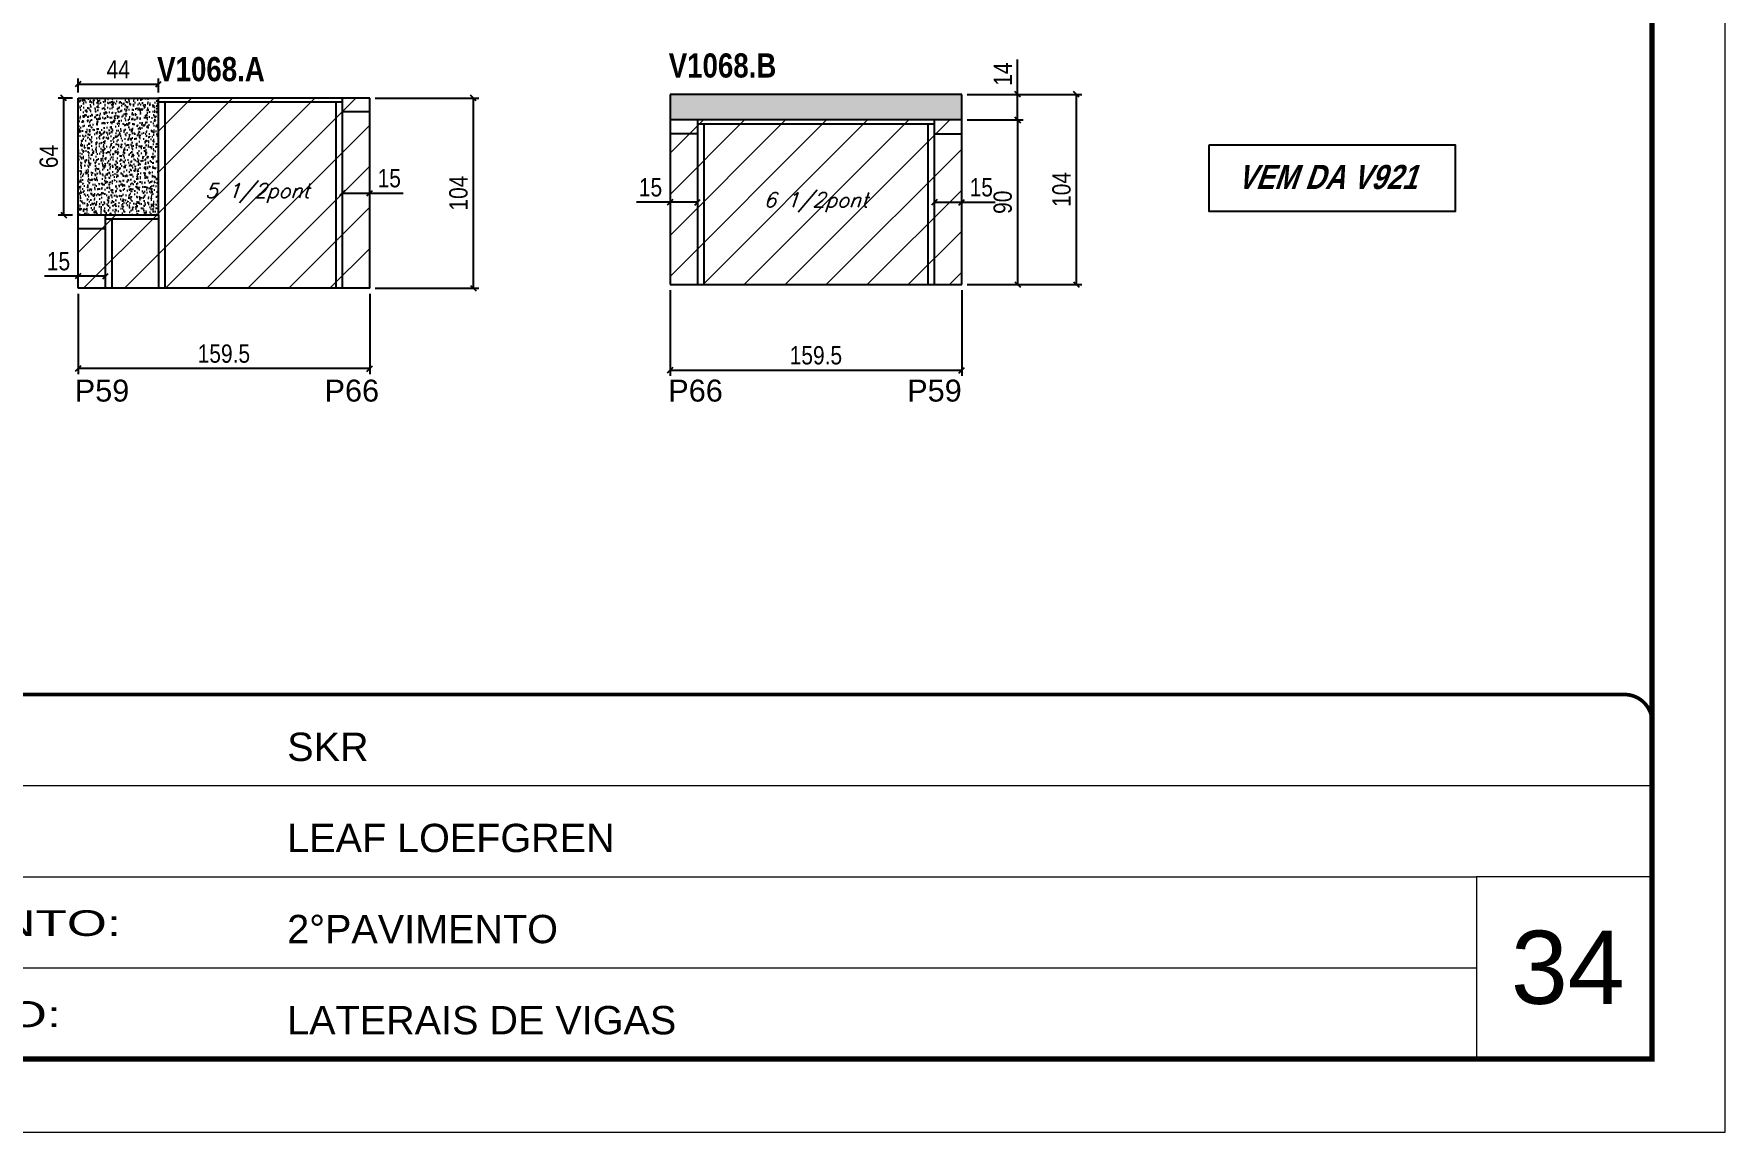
# Model space of a CAD drawing. Extents: x 3309 to 9563, y -2522 to 14608.
# Drawn here: x 5455 to 6379, y 4369 to 4970 of the extents above; entities that cross this region are included whole.
import ezdxf

# ---------------------------------------------------------------- set-up
doc = ezdxf.new("R2010")
doc.units = 0
doc.linetypes.add('CONTINUO', pattern=[0])
doc.linetypes.add('DASHED', pattern=[0.75, 0.5, -0.25])
for name, color, linetype in [('5', 5, 'Continuous'), ('COTA', 241, 'Continuous'), ('NOMENCLATURA', 7, 'Continuous'), ('Painéis', 200, 'Continuous'), ('SARR_2.2x7', 40, 'Continuous'), ('SARR_3.5x7', 81, 'Continuous'), ('texto', 7, 'Continuous')]:
    doc.layers.add(name, color=color, linetype=linetype)
for name, color, linetype, lineweight in [('CARIMBO', 255, 'Continuous', 9), ('Folhas', 255, 'Continuous', 9), ('Hachura', 251, 'Continuous', 9), ('SARRAFO DE PRESSAO', 251, 'DASHED', 9)]:
    doc.layers.add(name, color=color, linetype=linetype, lineweight=lineweight)
doc.styles.add('ARIAL', font='arial.ttf')
doc.styles.add('COTA TECNICA', font='techl___.ttf', dxfattribs={"height": 10})
doc.styles.add('Romans', font='romans.shx')
doc.styles.get("Standard").update_dxf_attribs({"font": 'arial.ttf'})
doc.styles.add('TECNICA', font='techb___.ttf', dxfattribs={"height": 10})
doc.styles.add('Tecnologia', font='')
doc.styles.get('Tecnologia').set_extended_font_data('Forgotten Futurist')
doc.dimstyles.new('PAINEL', dxfattribs={"dimtxt": 10, "dimasz": 3, "dimexe": 3, "dimexo": 3, "dimgap": 3, "dimtad": 1, "dimdec": 1, "dimzin": 12, "dimdsep": 46, "dimtxsty": 'COTA TECNICA', "dimblk1": 'OBLIQUE', "dimblk2": 'OBLIQUE', "dimsah": 1, "dimcen": 0.9, "dimclrd": 4, "dimclre": 4, "dimclrt": 240, "dimadec": 1, "dimazin": 3, "dimtfac": 1, "dimtdec": 1, "dimtmove": 0, "dimatfit": 3, "dimfxl": 1, "dimtolj": 1, "dimtzin": 12, "dimarcsym": 0})

# ---------------------------------------------------------------- blocks, each defined once
blk = doc.blocks.new('9999999999')
at = {"color": 30, "linetype": 'CONTINUO'}
for p, q in [((98564.56, 34379.64), (99583.98, 34379.64)), ((98564.56, 34329.83), (99487.98, 34329.83)), ((99583.98, 34329.83), (99487.98, 34329.83)), ((99487.98, 34329.83), (99487.98, 34230.21)), ((98564.56, 34280.02), (99487.98, 34280.02))]:
    blk.add_line(p, q, dxfattribs=at)
at = {"color": 30, "linetype": 'CONTINUO', "const_width": 2}
blk.add_lwpolyline([(99583.98, 34230.21), (99583.98, 34414.45, 0.414214), (99568.98, 34429.45), (98228.98, 34429.45, 0.414214), (98213.98, 34414.45), (98213.98, 34245.21, 0.414214), (98228.98, 34230.21), (99583.98, 34230.21)], format="xyb", dxfattribs=at)
at = {"layer": 'Folhas'}
blk.add_lwpolyline([(98138.98, 34190.21), (99623.98, 34190.21), (99623.98, 35240.21), (98138.98, 35240.21)], close=True, dxfattribs=at)
at = {"layer": 'Folhas', "color": 30, "const_width": 3}
blk.add_lwpolyline([(98213.98, 34230.21), (99583.98, 34230.21), (99583.98, 35200.21), (98213.98, 35200.21)], close=True, dxfattribs=at)
at = {"color": 7, "linetype": 'Continuous', "ltscale": 5, "style": 'ARIAL'}
for s, height, p in [('SKR', 15.483, (98837.68, 34393.13)), ('LEAF LOEFGREN', 15.4829, (98837.68, 34343.32)), ('2°PAVIMENTO', 15.4829, (98837.68, 34293.51)), ('LATERAIS DE VIGAS', 15.4829, (98837.68, 34243.7))]:
    blk.add_text(s, height=height, dxfattribs=at).set_placement(p)
at = {"layer": 'Folhas', "color": 7, "style": 'Tecnologia', "width": 1.5}
for s, p in [('PAVIMENTO:', (98573.65, 34297.5)), ('PROJETO:', (98573.65, 34247.69))]:
    blk.add_text(s, height=14, dxfattribs=at).set_placement(p)
blk = doc.blocks.new('_Oblique')
at = {"color": 0, "linetype": 'ByBlock', "lineweight": -2}
blk.add_line((-0.5, -0.5), (0.5, 0.5), dxfattribs=at)
blk = doc.blocks.new('*D1280')
at = {"layer": 'COTA', "color": 4, "linetype": 'ByBlock', "lineweight": -2, "transparency": 16777216}
for p, q in [((5478.69, 4827.62), (5478.69, 4783.67)), ((5638.19, 4827.62), (5638.19, 4783.67)), ((5638.19, 4786.67), (5478.69, 4786.67))]:
    blk.add_line(p, q, dxfattribs=at)
at = {"layer": 'Defpoints', "color": 0, "linetype": 'ByBlock', "transparency": 16777216}
for p in [(5478.69, 4830.62), (5638.19, 4830.62), (5478.69, 4786.67)]:
    blk.add_point(p, dxfattribs=at)
at = {"layer": 'COTA', "color": 4, "linetype": 'ByBlock', "lineweight": -2, "transparency": 16777216, "xscale": 3, "yscale": 3, "zscale": 3, "rotation": 180}
blk.add_blockref('_Oblique', (5478.69, 4786.67), dxfattribs=at)
at = {"layer": 'COTA', "color": 4, "linetype": 'ByBlock', "lineweight": -2, "transparency": 16777216, "xscale": 3, "yscale": 3, "zscale": 3}
blk.add_blockref('_Oblique', (5638.19, 4786.67), dxfattribs=at)
at = {"layer": 'COTA', "color": 240, "linetype": 'ByBlock', "transparency": 16777216, "insert": (5558.44, 4794.81), "char_height": 10, "attachment_point": 5, "style": 'COTA TECNICA'}
blk.add_mtext('\\A1;159.5', dxfattribs=at)
blk = doc.blocks.new('*D1271')
at = {"layer": 'COTA', "color": 4, "lineweight": -2, "transparency": 16777216}
for p, q in [((5641.19, 4934.62), (5697.84, 4934.62)), ((5694.84, 4934.62), (5694.84, 4830.62)), ((5641.19, 4830.62), (5697.84, 4830.62))]:
    blk.add_line(p, q, dxfattribs=at)
at = {"layer": 'Defpoints', "color": 0, "transparency": 16777216}
for p in [(5638.19, 4934.62), (5638.19, 4830.62), (5694.84, 4830.62)]:
    blk.add_point(p, dxfattribs=at)
at = {"layer": 'COTA', "color": 4, "lineweight": -2, "transparency": 16777216, "xscale": 3, "yscale": 3, "zscale": 3}
for p, rotation in [((5694.84, 4934.62), 90), ((5694.84, 4830.62), 270)]:
    blk.add_blockref('_Oblique', p, dxfattribs=dict(at, rotation=rotation))
at = {"layer": 'COTA', "color": 240, "transparency": 16777216, "insert": (5686.74, 4882.62), "char_height": 10, "attachment_point": 5, "rotation": 90, "style": 'COTA TECNICA'}
blk.add_mtext('\\A1;104', dxfattribs=at)
blk = doc.blocks.new('*D1272')
at = {"layer": 'COTA', "color": 4, "lineweight": -2, "transparency": 16777216}
for p, q in [((5475.69, 4934.62), (5467.82, 4934.62)), ((5470.82, 4934.62), (5470.82, 4870.62)), ((5475.69, 4870.62), (5467.82, 4870.62))]:
    blk.add_line(p, q, dxfattribs=at)
at = {"layer": 'Defpoints', "color": 0, "transparency": 16777216}
for p in [(5478.69, 4934.62), (5470.82, 4870.62), (5478.69, 4870.62)]:
    blk.add_point(p, dxfattribs=at)
at = {"layer": 'COTA', "color": 4, "lineweight": -2, "transparency": 16777216, "xscale": 3, "yscale": 3, "zscale": 3}
for p, rotation in [((5470.82, 4934.62), 90), ((5470.82, 4870.62), 270)]:
    blk.add_blockref('_Oblique', p, dxfattribs=dict(at, rotation=rotation))
at = {"layer": 'COTA', "color": 240, "transparency": 16777216, "insert": (5462.72, 4902.62), "char_height": 10, "attachment_point": 5, "rotation": 90, "style": 'COTA TECNICA'}
blk.add_mtext('\\A1;64', dxfattribs=at)
blk = doc.blocks.new('*D1273')
at = {"layer": 'COTA', "color": 4, "lineweight": -2, "transparency": 16777216}
for p, q in [((5478.69, 4937.62), (5478.69, 4945.23)), ((5478.69, 4942.23), (5522.69, 4942.23)), ((5522.69, 4937.62), (5522.69, 4945.23))]:
    blk.add_line(p, q, dxfattribs=at)
at = {"layer": 'Defpoints', "color": 0, "transparency": 16777216}
for p in [(5522.69, 4942.23), (5478.69, 4934.62), (5522.69, 4934.62)]:
    blk.add_point(p, dxfattribs=at)
at = {"layer": 'COTA', "color": 4, "lineweight": -2, "transparency": 16777216, "xscale": 3, "yscale": 3, "zscale": 3, "rotation": 180}
blk.add_blockref('_Oblique', (5478.69, 4942.23), dxfattribs=at)
at = {"layer": 'COTA', "color": 4, "lineweight": -2, "transparency": 16777216, "xscale": 3, "yscale": 3, "zscale": 3}
blk.add_blockref('_Oblique', (5522.69, 4942.23), dxfattribs=at)
at = {"layer": 'COTA', "color": 240, "transparency": 16777216, "insert": (5500.69, 4950.3), "char_height": 10, "attachment_point": 5, "style": 'COTA TECNICA'}
blk.add_mtext('\\A1;44', dxfattribs=at)
blk = doc.blocks.new('*D1274')
at = {"layer": 'COTA', "color": 4, "lineweight": -2, "transparency": 16777216}
for p, q in [((5623.19, 4882.62), (5638.19, 4882.62)), ((5638.19, 4882.62), (5656.56, 4882.62))]:
    blk.add_line(p, q, dxfattribs=at)
at = {"layer": 'Defpoints', "color": 0, "transparency": 16777216}
for p in [(5623.19, 4882.62, 0), (5638.19, 4882.62, 0), (5638.19, 4882.62)]:
    blk.add_point(p, dxfattribs=at)
at = {"layer": 'COTA', "color": 4, "lineweight": -2, "transparency": 16777216, "xscale": 3, "yscale": 3, "zscale": 3, "rotation": 180}
blk.add_blockref('_Oblique', (5623.19, 4882.62), dxfattribs=at)
at = {"layer": 'COTA', "color": 4, "lineweight": -2, "transparency": 16777216, "xscale": 3, "yscale": 3, "zscale": 3}
blk.add_blockref('_Oblique', (5638.19, 4882.62), dxfattribs=at)
at = {"layer": 'COTA', "color": 240, "transparency": 16777216, "insert": (5648.87, 4890.73), "char_height": 10, "attachment_point": 5, "style": 'COTA TECNICA'}
blk.add_mtext('\\A1;15', dxfattribs=at)
blk = doc.blocks.new('*D1265')
at = {"layer": 'COTA', "color": 4, "lineweight": -2, "transparency": 16777216}
for p, q in [((5478.69, 4837.24), (5460.32, 4837.24)), ((5493.69, 4837.24), (5478.69, 4837.24))]:
    blk.add_line(p, q, dxfattribs=at)
at = {"layer": 'Defpoints', "color": 0, "transparency": 16777216}
for p in [(5478.69, 4837.24, 0), (5478.69, 4837.24), (5493.69, 4837.24, 0)]:
    blk.add_point(p, dxfattribs=at)
at = {"layer": 'COTA', "color": 4, "lineweight": -2, "transparency": 16777216, "xscale": 3, "yscale": 3, "zscale": 3, "rotation": 180}
blk.add_blockref('_Oblique', (5478.69, 4837.24), dxfattribs=at)
at = {"layer": 'COTA', "color": 4, "lineweight": -2, "transparency": 16777216, "xscale": 3, "yscale": 3, "zscale": 3}
blk.add_blockref('_Oblique', (5493.69, 4837.24), dxfattribs=at)
at = {"layer": 'COTA', "color": 240, "transparency": 16777216, "insert": (5468, 4845.35), "char_height": 10, "attachment_point": 5, "style": 'COTA TECNICA'}
blk.add_mtext('\\A1;15', dxfattribs=at)
blk = doc.blocks.new('*D1275')
at = {"layer": 'COTA', "color": 4, "lineweight": -2, "transparency": 16777216}
for p, q in [((5802.41, 4829.62), (5802.41, 4782.75)), ((5961.91, 4829.62), (5961.91, 4782.75)), ((5802.41, 4785.75), (5961.91, 4785.75))]:
    blk.add_line(p, q, dxfattribs=at)
at = {"layer": 'Defpoints', "color": 0, "transparency": 16777216}
for p in [(5802.41, 4832.62), (5961.91, 4832.62), (5961.91, 4785.75)]:
    blk.add_point(p, dxfattribs=at)
at = {"layer": 'COTA', "color": 4, "lineweight": -2, "transparency": 16777216, "xscale": 3, "yscale": 3, "zscale": 3, "rotation": 180}
blk.add_blockref('_Oblique', (5802.41, 4785.75), dxfattribs=at)
at = {"layer": 'COTA', "color": 4, "lineweight": -2, "transparency": 16777216, "xscale": 3, "yscale": 3, "zscale": 3}
blk.add_blockref('_Oblique', (5961.91, 4785.75), dxfattribs=at)
at = {"layer": 'COTA', "color": 240, "transparency": 16777216, "insert": (5882.16, 4793.89), "char_height": 10, "attachment_point": 5, "style": 'COTA TECNICA'}
blk.add_mtext('\\A1;159.5', dxfattribs=at)
blk = doc.blocks.new('*D1276')
at = {"layer": 'COTA', "color": 4, "lineweight": -2, "transparency": 16777216}
for p, q in [((5964.91, 4922.62), (5995.47, 4922.62)), ((5992.47, 4922.62), (5992.47, 4832.62)), ((5964.91, 4832.62), (5995.47, 4832.62))]:
    blk.add_line(p, q, dxfattribs=at)
at = {"layer": 'Defpoints', "color": 0, "transparency": 16777216}
for p in [(5961.91, 4922.62, 0), (5961.91, 4832.62, 0), (5992.47, 4832.62)]:
    blk.add_point(p, dxfattribs=at)
at = {"layer": 'COTA', "color": 4, "lineweight": -2, "transparency": 16777216, "xscale": 3, "yscale": 3, "zscale": 3}
for p, rotation in [((5992.47, 4922.62), 90), ((5992.47, 4832.62), 270)]:
    blk.add_blockref('_Oblique', p, dxfattribs=dict(at, rotation=rotation))
at = {"layer": 'COTA', "color": 240, "transparency": 16777216, "insert": (5984.34, 4877.62), "char_height": 10, "attachment_point": 5, "rotation": 90, "style": 'COTA TECNICA'}
blk.add_mtext('\\A1;90', dxfattribs=at)
blk = doc.blocks.new('*D1277')
at = {"layer": 'COTA', "color": 4, "lineweight": -2, "transparency": 16777216}
for p, q in [((5992.47, 4936.62), (5992.47, 4955.73)), ((5964.91, 4936.62), (5995.47, 4936.62)), ((5992.47, 4922.62), (5992.47, 4936.62)), ((5964.91, 4922.62), (5995.47, 4922.62))]:
    blk.add_line(p, q, dxfattribs=at)
at = {"layer": 'Defpoints', "color": 0, "transparency": 16777216}
for p in [(5961.91, 4936.62, 0), (5992.47, 4936.62), (5961.91, 4922.62, 0)]:
    blk.add_point(p, dxfattribs=at)
at = {"layer": 'COTA', "color": 4, "lineweight": -2, "transparency": 16777216, "xscale": 3, "yscale": 3, "zscale": 3}
for p, rotation in [((5992.47, 4936.62), 90), ((5992.47, 4922.62), 270)]:
    blk.add_blockref('_Oblique', p, dxfattribs=dict(at, rotation=rotation))
at = {"layer": 'COTA', "color": 240, "transparency": 16777216, "insert": (5984.4, 4947.67), "char_height": 10, "attachment_point": 5, "rotation": 90, "style": 'COTA TECNICA'}
blk.add_mtext('\\A1;14', dxfattribs=at)
blk = doc.blocks.new('*D1278')
at = {"layer": 'COTA', "color": 4, "lineweight": -2, "transparency": 16777216}
for p, q in [((5964.91, 4936.62), (6027.61, 4936.62)), ((6024.61, 4832.62), (6024.61, 4936.62)), ((5964.91, 4832.62), (6027.61, 4832.62))]:
    blk.add_line(p, q, dxfattribs=at)
at = {"layer": 'Defpoints', "color": 0, "transparency": 16777216}
for p in [(5961.91, 4936.62, 0), (6024.61, 4936.62), (5961.91, 4832.62, 0)]:
    blk.add_point(p, dxfattribs=at)
at = {"layer": 'COTA', "color": 4, "lineweight": -2, "transparency": 16777216, "xscale": 3, "yscale": 3, "zscale": 3}
for p, rotation in [((6024.61, 4936.62), 90), ((6024.61, 4832.62), 270)]:
    blk.add_blockref('_Oblique', p, dxfattribs=dict(at, rotation=rotation))
at = {"layer": 'COTA', "color": 240, "transparency": 16777216, "insert": (6016.51, 4884.62), "char_height": 10, "attachment_point": 5, "rotation": 90, "style": 'COTA TECNICA'}
blk.add_mtext('\\A1;104', dxfattribs=at)
blk = doc.blocks.new('*D1281')
at = {"layer": 'COTA', "color": 4, "lineweight": -2, "transparency": 16777216}
for p, q in [((5802.41, 4877.62), (5784.04, 4877.62)), ((5817.41, 4877.62), (5802.41, 4877.62))]:
    blk.add_line(p, q, dxfattribs=at)
at = {"layer": 'Defpoints', "color": 0, "transparency": 16777216}
for p in [(5802.41, 4877.62, 0), (5802.41, 4877.62), (5817.41, 4877.62, 0)]:
    blk.add_point(p, dxfattribs=at)
at = {"layer": 'COTA', "color": 4, "lineweight": -2, "transparency": 16777216, "xscale": 3, "yscale": 3, "zscale": 3, "rotation": 180}
blk.add_blockref('_Oblique', (5802.41, 4877.62), dxfattribs=at)
at = {"layer": 'COTA', "color": 4, "lineweight": -2, "transparency": 16777216, "xscale": 3, "yscale": 3, "zscale": 3}
blk.add_blockref('_Oblique', (5817.41, 4877.62), dxfattribs=at)
at = {"layer": 'COTA', "color": 240, "transparency": 16777216, "insert": (5791.73, 4885.73), "char_height": 10, "attachment_point": 5, "style": 'COTA TECNICA'}
blk.add_mtext('\\A1;15', dxfattribs=at)
blk = doc.blocks.new('*D1270')
at = {"layer": 'COTA', "color": 4, "lineweight": -2, "transparency": 16777216}
for p, q in [((5946.91, 4877.62), (5961.91, 4877.62)), ((5961.91, 4877.62), (5980.28, 4877.62))]:
    blk.add_line(p, q, dxfattribs=at)
at = {"layer": 'Defpoints', "color": 0, "transparency": 16777216}
for p in [(5946.91, 4877.62, 0), (5961.91, 4877.62, 0), (5961.91, 4877.62)]:
    blk.add_point(p, dxfattribs=at)
at = {"layer": 'COTA', "color": 4, "lineweight": -2, "transparency": 16777216, "xscale": 3, "yscale": 3, "zscale": 3, "rotation": 180}
blk.add_blockref('_Oblique', (5946.91, 4877.62), dxfattribs=at)
at = {"layer": 'COTA', "color": 4, "lineweight": -2, "transparency": 16777216, "xscale": 3, "yscale": 3, "zscale": 3}
blk.add_blockref('_Oblique', (5961.91, 4877.62), dxfattribs=at)
at = {"layer": 'COTA', "color": 240, "transparency": 16777216, "insert": (5972.6, 4885.73), "char_height": 10, "attachment_point": 5, "style": 'COTA TECNICA'}
blk.add_mtext('\\A1;15', dxfattribs=at)

msp = doc.modelspace()

# ---------------------------------------------------------------- hatches: boundary and pattern name
at = {"layer": 'COTA'}
h = msp.add_hatch(dxfattribs=at)
h.set_pattern_fill('AR-CONC', color=256, scale=0.03)
h.set_pattern_definition([(50, (-1295.5813, -2374.1486), (5.46554, -0.4781726), [0.5715, -6.2865]), (355, (-1295.5813, -2374.1486), (-1.0573026, 5.7317054), [0.4572, -5.0292175]), (100.451445, (-1295.126, -2374.1884), (4.4082374, 5.2535326), [0.4857003, -5.3427073]), (46.1842, (-1295.5813, -2372.6246), (8.132371, -1.26127), [0.85725, -9.42975]), (96.63556, (-1294.904, -2372.73), (7.122124, 7.422784), [0.728551, -8.014068]), (351.18415, (-1295.581, -2372.625), (7.122124, 7.422784), [0.685799, -7.543792]), (21, (-1294.8193, -2373.0056), (4.5484317, -3.067956), [0.5715, -6.2865]), (326, (-1294.8193, -2373.0056), (1.854061, 5.525639), [0.4572, -5.0292]), (71.451445, (-1294.4403, -2373.261), (6.4024926, 2.457683), [0.4857003, -5.342698]), (37.5, (-1295.5813, -2374.1486), (0.0926581, 2.53665117), [0, -4.96824, 0, -5.1054, 0, -5.04825]), (7.5, (-1295.5813, -2374.1486), (2.0045899, 3.00541724), [0, -2.91084, 0, -4.85394, 0, -1.92405]), (327.5, (-1297.2806, -2374.1486), (4.06771786, -0.1718623), [0, -1.905, 0, -5.9436, 0, -7.8867]), (317.5, (-1298.0426, -2374.1486), (4.4438754, 0.7627947), [0, -2.4765, 0, -3.94716, 0, -5.6007])])
h.paths.add_polyline_path([(5478.69, 4870.62), (5522.69, 4870.62), (5522.69, 4934.62), (5478.69, 4934.62)])
h = msp.add_hatch(dxfattribs=at)
h.set_pattern_fill('AR-CONC', color=256, scale=0.03)
h.set_pattern_definition([(50, (-1598.5, -1175.1944), (5.46554, -0.4781726), [0.5715, -6.2865]), (355, (-1598.5, -1175.1944), (-1.0573026, 5.7317054), [0.4572, -5.0292175]), (100.451445, (-1598.0445, -1175.234), (4.4082374, 5.2535326), [0.4857003, -5.3427073]), (46.1842, (-1598.5, -1173.6704), (8.132371, -1.26127), [0.85725, -9.42975]), (96.63556, (-1597.822, -1173.7755), (7.122124, 7.422784), [0.728551, -8.014068]), (351.18415, (-1598.5, -1173.67), (7.122124, 7.422784), [0.685799, -7.543792]), (21, (-1597.738, -1174.0514), (4.5484317, -3.067956), [0.5715, -6.2865]), (326, (-1597.738, -1174.0514), (1.854061, 5.525639), [0.4572, -5.0292]), (71.451445, (-1597.359, -1174.307), (6.4024926, 2.457683), [0.4857003, -5.342698]), (37.5, (-1598.5, -1175.1944), (0.0926581, 2.53665117), [0, -4.96824, 0, -5.1054, 0, -5.04825]), (7.5, (-1598.5, -1175.1944), (2.0045899, 3.00541724), [0, -2.91084, 0, -4.85394, 0, -1.92405]), (327.5, (-1600.1993, -1175.1944), (4.06771786, -0.1718623), [0, -1.905, 0, -5.9436, 0, -7.8867]), (317.5, (-1600.9613, -1175.1944), (4.4438754, 0.7627947), [0, -2.4765, 0, -3.94716, 0, -5.6007])])
h.paths.add_polyline_path([(5802.41, 4936.62), (5802.41, 4922.62), (5961.91, 4922.62), (5961.91, 4936.62)])
at = {"layer": 'Hachura', "linetype": 'ByBlock'}
h = msp.add_hatch(dxfattribs=at)
h.set_pattern_fill('ANSI31', color=256, scale=5)
h.paths.add_polyline_path([(5638.19, 4934.62), (5522.69, 4934.62), (5522.69, 4870.62), (5478.69, 4870.62), (5478.69, 4830.62), (5638.19, 4830.62)])
h.paths.add_polyline_path([(5961.91, 4832.62), (5961.91, 4922.62), (5802.41, 4922.62), (5802.41, 4832.62)])

# ---------------------------------------------------------------- linework, layer by layer
at = {"layer": 'COTA'}
for p, q in [((5478.69, 4870.62, 0), (5478.69, 4934.62, 0)), ((5478.69, 4934.62, 0), (5522.69, 4934.62, 0)), ((5961.91, 4936.62, 0), (5802.41, 4936.62, 0)), ((5802.41, 4936.62, 0), (5802.41, 4922.62, 0)), ((5961.91, 4922.62, 0), (5961.91, 4936.62, 0))]:
    msp.add_line(p, q, dxfattribs=at)
at = {"layer": 'NOMENCLATURA'}
msp.add_lwpolyline([(6097.17, 4909), (6231.71, 4909), (6231.71, 4872.54), (6097.17, 4872.54)], close=True, dxfattribs=at)
at = {"layer": 'Painéis', "linetype": 'ByBlock'}
for p, q in [((5638.19, 4934.62, 0), (5522.69, 4934.62, 0)), ((5522.69, 4870.62, 0), (5522.69, 4934.62, 0)), ((5638.19, 4830.62, 0), (5638.19, 4934.62, 0)), ((5961.91, 4922.62, 0), (5802.41, 4922.62, 0)), ((5802.41, 4922.62, 0), (5802.41, 4832.62, 0)), ((5961.91, 4832.62, 0), (5961.91, 4922.62, 0)), ((5478.69, 4830.62, 0), (5478.69, 4870.62, 0)), ((5522.69, 4870.62, 0), (5478.69, 4870.62, 0)), ((5638.19, 4830.62, 0), (5478.69, 4830.62, 0)), ((5802.41, 4832.62, 0), (5961.91, 4832.62, 0))]:
    msp.add_line(p, q, dxfattribs=at)
at = {"layer": 'SARR_2.2x7', "linetype": 'Continuous'}
for p, q in [((5623.19, 4932.42, 0), (5522.69, 4932.42, 0)), ((5638.19, 4927.12, 0), (5623.19, 4927.12, 0)), ((5817.41, 4920.42, 0), (5946.91, 4920.42, 0)), ((5817.41, 4915.12, 0), (5802.41, 4915.12, 0)), ((5946.91, 4915.12, 0), (5961.91, 4915.12, 0)), ((5522.69, 4868.42, 0), (5493.69, 4868.42, 0)), ((5493.69, 4863.12, 0), (5478.69, 4863.12, 0))]:
    msp.add_line(p, q, dxfattribs=at)
at = {"layer": 'SARR_3.5x7'}
for p, q in [((5526.19, 4932.42, 0), (5526.19, 4830.62, 0)), ((5619.69, 4932.42, 0), (5619.69, 4830.62, 0)), ((5623.19, 4934.62, 0), (5623.19, 4830.62, 0)), ((5817.41, 4922.62, 0), (5817.41, 4832.62, 0)), ((5820.91, 4920.42, 0), (5820.91, 4832.62, 0)), ((5943.41, 4920.42, 0), (5943.41, 4832.62, 0)), ((5946.91, 4922.62, 0), (5946.91, 4832.62, 0)), ((5493.69, 4830.62, 0), (5493.69, 4870.62, 0)), ((5497.19, 4868.42, 0), (5497.19, 4830.62, 0)), ((5522.69, 4870.62, 0), (5522.69, 4830.62, 0))]:
    msp.add_line(p, q, dxfattribs=at)

# ---------------------------------------------------------------- block references
at = {"layer": 'SARRAFO DE PRESSAO', "color": 6, "linetype": 'ByBlock'}
msp.add_blockref('9999999999', (-93244.61, -29820.95), dxfattribs=at)

# ---------------------------------------------------------------- texts
at = {"layer": '5', "linetype": 'Continuous'}
for s, p in [('P59', (5476.89, 4768.66, 0)), ('P66', (5613.48, 4768.66, 0)), ('P66', (5801.45, 4768.66, 0)), ('P59', (5932.08, 4768.66, 0))]:
    msp.add_text(s, height=12, rotation=0.00004, dxfattribs=at).set_placement(p)
at = {"layer": 'CARIMBO', "style": 'ARIAL'}
msp.add_text('34', height=40, dxfattribs=at).set_placement((6262.23, 4439.4))
at = {"layer": 'NOMENCLATURA', "style": 'TECNICA'}
for s, p in [('V1068.B', (5801.69, 4945.8, 0)), ('V1068.A', (5521.96, 4943.8, 0))]:
    msp.add_text(s, height=13.2, dxfattribs=at).set_placement(p)
at = {"layer": 'NOMENCLATURA', "insert": (6161.61, 4898.04, 0), "char_height": 13.2, "width": 300.2766, "attachment_point": 2, "style": 'TECNICA'}
msp.add_mtext('{\\Q19;VEM DA V921}', dxfattribs=at)
at = {"layer": 'texto', "color": 2, "char_height": 8, "attachment_point": 5, "style": 'Romans'}
for s, insert in [('{\\Q19;\\C256;5 1/2pont}', (5576.69, 4882.62, 0)), ('{\\Q19;\\C256;6 1/2pont}', (5882.16, 4877.62, 0))]:
    msp.add_mtext(s, dxfattribs=dict(at, insert=insert))

# ---------------------------------------------------------------- dimensions: what is measured, and where the dimension line sits
at = {"layer": 'COTA'}
for base, p1, p2, picture, middle in [((5522.69, 4942.23, 0), (5478.69, 4934.62, 0), (5522.69, 4934.62, 0), '*D1273', (5500.69, 4950.3, 0)), ((5638.19, 4882.62), (5623.19, 4882.62, 0), (5638.19, 4882.62, 0), '*D1274', (5648.87, 4890.73)), ((5802.41, 4877.62), (5817.41, 4877.62, 0), (5802.41, 4877.62, 0), '*D1281', (5791.73, 4885.73)), ((5478.69, 4837.24), (5493.69, 4837.24, 0), (5478.69, 4837.24, 0), '*D1265', (5468, 4845.35))]:
    dim = msp.add_linear_dim(base=base, p1=p1, p2=p2, dimstyle='PAINEL', dxfattribs=at)
    dim.commit()
    dim.dimension.update_dxf_attribs({"geometry": picture, "text_midpoint": middle})
for base, p1, p2, angle, picture, middle in [((5992.47, 4936.62), (5961.91, 4922.62, 0), (5961.91, 4936.62, 0), 90, '*D1277', (5984.4, 4947.67)), ((5470.82, 4870.62, 0), (5478.69, 4934.62, 0), (5478.69, 4870.62, 0), 90, '*D1272', (5462.72, 4902.62, 0)), ((5694.84, 4830.62, 0), (5638.19, 4934.62, 0), (5638.19, 4830.62, 0), 90, '*D1271', (5686.74, 4882.62, 0)), ((6024.61, 4936.62), (5961.91, 4832.62, 0), (5961.91, 4936.62, 0), 90, '*D1278', (6016.51, 4884.62)), ((5992.47, 4832.62), (5961.91, 4922.62, 0), (5961.91, 4832.62, 0), 90, '*D1276', (5984.34, 4877.62)), ((5961.91, 4877.62), (5946.91, 4877.62, 0), (5961.91, 4877.62, 0), 180, '*D1270', (5972.6, 4885.73)), ((5961.91, 4785.75, 0), (5802.41, 4832.62, 0), (5961.91, 4832.62, 0), 180, '*D1275', (5882.16, 4793.89, 0))]:
    dim = msp.add_linear_dim(base=base, p1=p1, p2=p2, angle=angle, dimstyle='PAINEL', dxfattribs=at)
    dim.commit()
    dim.dimension.update_dxf_attribs({"geometry": picture, "text_midpoint": middle})
at = {"layer": 'COTA', "linetype": 'ByBlock'}
dim = msp.add_linear_dim(base=(5478.69, 4786.67, 0), p1=(5638.19, 4830.62, 0), p2=(5478.69, 4830.62, 0), angle=180, dimstyle='PAINEL', dxfattribs=at)
dim.commit()
dim.dimension.update_dxf_attribs({"geometry": '*D1280', "text_midpoint": (5558.44, 4794.81, 0)})

doc.saveas('drawing.dxf')
